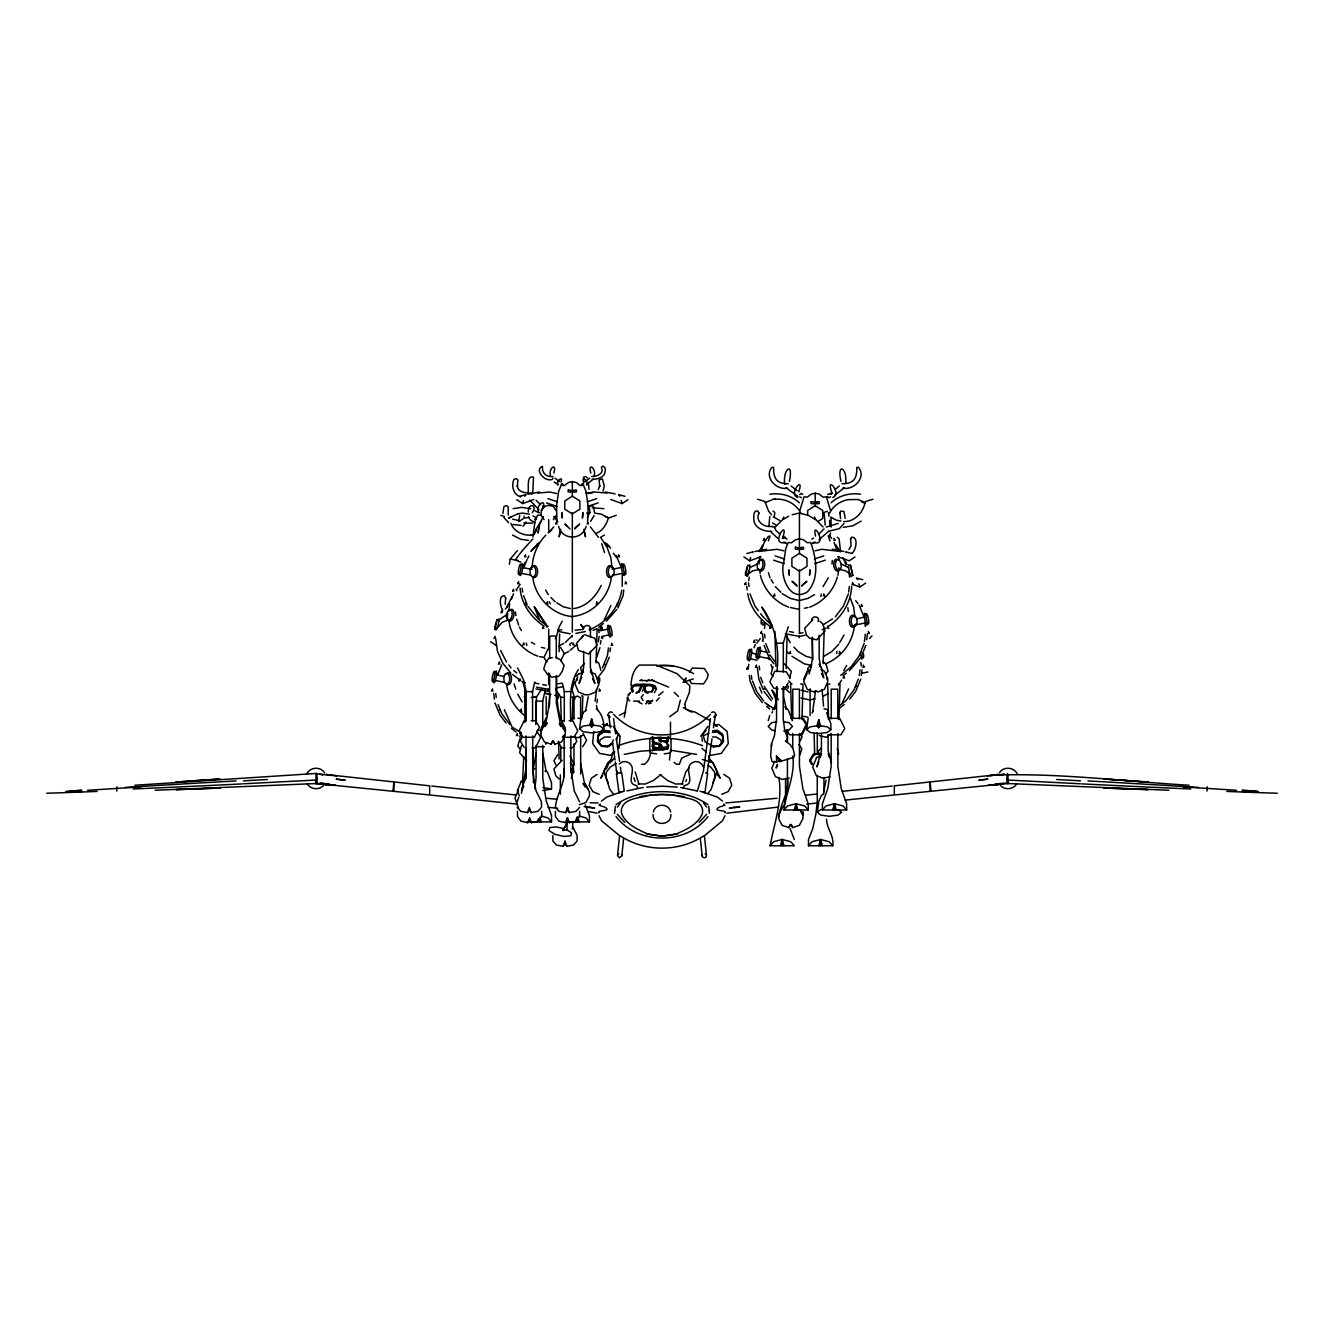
<?xml version="1.0" encoding="UTF-8"?>
<svg xmlns="http://www.w3.org/2000/svg" width="1324" height="1324" viewBox="0 0 1324 1324"><rect width="100%" height="100%" fill="white"/><g stroke="black" fill="none" stroke-linecap="round" stroke-linejoin="round"><path stroke-width="1.5" d="M715.655 715.788L714.182 717.227C717.889 715.887 714.778 709.896 711.567 712.494M566.97 829.933L567.102 823.379L562.865 830.479L566.97 829.933L571.538 832.829L570.76 835.858L563.858 836.454L554.839 834.252L549.013 830.562L549.791 827.533L556.692 826.937L563.743 828.659M316.386 774.904L316.833 779.224M710.442 718.535L703.458 770.882L697.351 791.09M768.946 525.645L769.823 516.294M789.402 481.373C793.771 460.404 782.401 469.375 784.751 484.303M325.952 784.321L316.188 783.56L316.122 780.68M550.42 475.614C548.368 467.951 557.106 462.059 553.879 473.065M724.989 815.733L722.391 820.847L704.401 835.758L706.486 855.436C706.867 859.011 700.876 858.068 702.332 854.791M316.188 783.56L326.002 783.907M535.723 724.526L536.468 696.987L541.682 689.125M786.191 668.67L787.101 635.735M802.013 719.594L802.973 684.045L800.656 684.045M559.092 651.722L559.622 633.997M572.282 720.438L572.978 696.805L571.687 697.285M582.163 717.674L582.808 695.961L581.517 695.961M596.065 662.927L597.124 628.701L593.053 630.356M823.164 663.638L824.223 629.413M838.936 719.594L839.995 684.045L838.704 684.045M825.2 525.098L824.091 512.421L827.384 511.279M660.262 739.57L659.385 739.189L659.286 741.357M502.954 513.381L503.815 506.761L506.347 505.503L508.135 506.711L508.234 515.069M116.744 791.123L116.959 786.82M659.766 747.795L659.236 744.105L653.096 744.105L652.103 745.362M1207.025 791.09L1207.256 786.787M1242.375 790.593L1257.8 791.587L1242.326 791.537M532.91 537.014L535.028 521.011L537.527 515.218L540.804 515.135M776.559 686.61L776.559 718.849L774.408 735.912L771.594 743.591L770.651 755.739L772.041 761.697L776.592 761.962L780.713 760.108L776.476 756.087L776.592 761.962M771.396 746.769L771.594 743.591M581.137 485.511L582.444 483.508L583.536 484.27M524.883 722.408L524.751 688.794L522.881 681.744M659.484 746.107L659.369 747.646L659.236 744.105M593.748 731.543L592.672 743.558L599.64 753.439L610.563 755.392L614.799 751.833M619.036 748.292L620.112 736.276L613.144 726.396M587.707 520.994L588.121 505.785L586.002 491.303L583.487 485.196L580.226 485.544L576.42 482.598L572.332 481.588L568.244 482.598L564.438 485.544L561.161 485.196L558.662 491.303L556.543 505.785L556.957 520.994M638.797 691.558L641.627 685.187L638.797 691.558L636.331 692.419M642.703 685.964L642.868 684.276L644.788 684.856M648.048 692.353L651.375 691.492L653.311 688.381L652.335 686.213L650.15 685.187L644.225 685.137L645.748 691.492L644.143 685.815L646.625 686.378M315.493 783.494L316.552 773.431L134.899 785.248M392.963 791.156L393.923 782.037L393.923 791.256M589.577 807.21L594.592 808.087L584.182 806.647M614.551 813.284L614.832 810.536M614.882 810.205L615.263 806.465M620.195 835.99L623.654 837.877L621.833 855.9L619.45 857.836L617.514 855.436L619.599 835.692L601.609 820.847L599.011 815.733M831.952 564.024L832.316 560.433M532.132 567.615C532.579 555.6 537.362 543.701 545.852 535.144M526.009 768.615L521.457 793.341M534.846 788.74L536.071 778.131L536.071 745.412M548.45 707.446L549.874 695.067M564.156 768.615C565.745 782.914 556.428 794.185 555.385 807.359L558.943 811.314L565.646 812.588L567.5 810.023L567.5 807.375L565.646 812.588M611.34 577.297C609.04 597.223 592.275 614.667 572.067 616.554C551.86 614.667 535.095 597.223 532.794 577.297M787.648 778.479C789.236 792.778 779.952 804.032 778.876 817.156M854.443 624.994C853.136 642.041 841.435 657.614 825.531 663.854M871.97 635.834L869.537 638.516M759.016 564.057L759.91 556.593M838.009 575.261L838.903 567.797M508.946 609.321L509.624 603.926M684.839 681.959L686.047 677.921L684.061 680.834M670.904 814.426C671.599 826.391 652.401 826.391 653.096 814.426M774.375 499.38L774.854 498.602L765.305 502.574L764.61 501.382L757.494 499.247M518.081 513.778L508.631 517.998M573.987 763.6L571.356 778.297M595.121 701.157L596.594 689.821M608.444 647.916L607.468 655.463L602.47 667.875M621.767 590.14C618.953 607.882 605.73 623.472 589.014 629.86M622.247 586.366L622.247 575.03M859.293 675.439L860.021 669.779M864.39 641.66L865.366 634.113M848.618 592.06L849.346 586.499M764.494 628.552L764.974 624.895M598.365 641.759L599.11 636.331M596.909 702.961L597.405 699.221M610 651.656L610.496 647.916M623.803 590.107L623.041 595.717L617.878 608.014M748.308 668.008L748.805 664.267M784.056 806.531L787.416 786.473L787.416 759M861.312 675.389L862.073 669.779M866.674 639.74L867.435 634.13M748.722 580.723L749.218 577.115M840.591 518.66L839.929 513.033M840.012 512.553L840.988 511.047L843.967 511.544L845.175 518.329M848.932 549.559L851.117 545.819L850.587 539.216M850.67 538.719L851.663 537.213C858.763 536.849 855.999 550.602 851.911 553.432M851.663 586.184C851.084 602.817 841.352 618.159 827.401 626.947M589.859 512.272L587.393 517.485M707.082 773.663L711.981 738.858M713.52 727.852L715.308 715.192M705.113 791.404L707.595 773.712L705.709 772.819M839.879 513.464L840.061 512.173M850.538 539.629L850.72 538.355M536.071 753.124L533.44 768.632M599.921 647.651L596.462 657.945M600.417 644.076L600.931 640.502M809.113 674.082L811.579 665.012M522.583 782.666L523.725 756.699M591.58 476.524C596.628 476.706 604.472 473.562 601.427 467.604M601.477 467.289C603.363 464.079 606.144 468.58 605.184 470.963C605.085 477.517 597.438 479.371 592.159 479.255M521.656 551.396L515.235 559.953L520.762 562.187M518.66 521.408L519.72 515.483M811.033 667.081L812.473 658.227L812.473 637.208M509.359 564.256L510.203 559.125L517.403 550.569M588.286 696.755L585.655 710.458M826.06 780.167L823.429 793.87M505.685 597.819L505.156 604.423M680.37 700.164L677.656 710.938L669.696 716.731M758.933 513.033C755.11 520.928 763.468 527.829 772.339 526.356L772.62 527.101M774.292 517.303L774.788 512.421L773.001 511.097M598.63 735.283L597.604 741.076L601.427 745.594M624.249 717.161L627.907 696.772M552.886 478.129L552.489 479.255C544.925 482.863 533.92 469.424 542.476 466.329C541.83 472.205 545.372 477.252 553.068 476.524M560.664 529.252L559.109 536.816L560.449 531.387M524.635 781.342L526.075 774.308L526.009 735.896M582.229 674.098L583.669 667.064L583.669 651.259M528.276 512.14C527.862 502.557 538.173 504.477 532.298 512.669M811.662 620.691L812.158 618.275L814.409 616.852L817.073 617.232L818.596 619.202L818.083 621.618M498.949 621.32L499.545 619.533L506.331 614.948M799.961 510.237L804.032 496.864L807.309 497.179L811.115 494.2L815.203 493.173L819.291 494.2L823.098 497.179L826.358 496.864L830.446 510.237M534.697 682.026L532.579 691.608L532.579 721.15M610.447 762.806L612.83 752.181M589.958 629.893L590.471 627.659L588.948 625.822L586.3 625.474L584.049 626.798L583.536 629.032L580.773 624.432L583.503 627.725M783.312 671.93L783.312 643.05L788.26 626.749M542.724 726.727L542.724 701.108L545.356 689.622M798.802 491.701L798.72 491.717C805.009 474.34 787.482 494.332 797.743 497.493M812.771 711.17L815.402 691.376M785.43 537.494L783.312 536.253C783.791 540.771 779.621 537.279 785.364 538.09L787.035 539.083M572.431 829.138L572.862 821.939M747.894 574.285L748.838 570.495M772.438 709.912L775.599 706.702L774.292 709.399L776.989 696.921L776.989 687.139M539.596 524.817L538.189 533.109L538.554 525.645L543.452 516.476L542.459 517.585M572.349 688.794L574.219 681.744M521.507 745.561L519.571 752.694L526.604 760.671M773.001 666.684L771.048 673.8L773.001 676.084M789.468 678.5L791.421 671.384L784.387 663.787M715.87 714.877L714.215 717.012M669.481 760.026L670.49 750.791M783.212 536.303L782.947 537.196C789.121 516.741 768.863 546.514 785.645 542.426M613.211 739.884L612.069 743.823L607.468 746.537L602.106 746.471L599.127 743.625L600.252 739.702L604.853 736.971L610.215 737.054M808.153 718.402L806.63 729.607L810.172 732.437L818.745 733.595L827.318 732.437L830.86 729.607L830.86 723.682L826.639 712.709M516.757 499.711L522.566 503.583L523.476 500.406M743.856 556.941L749.665 560.813L750.592 557.636M616.355 740.265L617.696 735.714M829.519 536.518L830.578 532.91M537.561 821.906L538.487 818.778M575.46 821.906L576.867 817.206M780.332 845.738L782.203 839.466L790.759 841.716L794.317 845.738L770.088 845.738C774.192 823.495 782.782 801.152 778.86 777.42M794.235 809.99L796.105 803.718L804.661 805.968L808.219 809.99L783.99 809.99C785.976 792.1 795.459 774.954 792.745 755.987M818.745 845.738L820.615 839.466L829.172 841.716L832.73 845.738L808.501 845.738L808.501 839.466L812.721 828.692L815.832 814.343L817.256 801.963L817.256 775.384M832.647 809.99L834.517 803.718L843.074 805.968L846.632 809.99L822.403 809.99L822.403 803.718L827.814 788.459L831.158 766.215L831.158 733.496M768.218 720.67L769.74 715.572M589.776 725.171L591.646 718.982L593.5 725.171L591.646 726.992L589.776 725.171L583.073 726.082L579.531 728.895L583.073 731.709L591.646 732.884L600.202 731.709L603.761 728.895C604.34 721.613 601.907 713.702 596.379 708.754M816.875 725.883L818.745 719.693L820.615 725.883L818.745 727.72L816.875 725.883L810.172 726.793L806.63 729.607M777.271 764.246L776.079 768.086L777.618 765.024M681.959 784.073L685.799 771.958L689.192 767.655M799.895 754.895L801.847 748.821L798.918 744.551M768.433 540.92L770.072 535.839M534.449 533.688L535.922 529.203L541.268 521.375M600.864 629.992L600.037 629.86M517.254 801.781L518.776 797.28M617.663 603.132L616.785 605.763L617.663 605.449M586.846 485.13C589.18 480.993 580.789 475.117 583.785 482.019M500.952 612.896L502.028 610.612M494.051 638.615L495.126 636.314M512.553 591.514L513.629 589.23M522.897 645.185L523.973 642.885M526.787 645.549L526.389 643.116M518.892 681.248L519.968 678.947M594.128 515.566L590.653 521.358M603.132 491.088L604.257 485.809L602.403 478.874L599.143 479.9L599.673 486.52L599.739 485.66L598.332 489.566M517.254 807.359L520.795 811.314L527.498 812.588L529.352 807.375L531.222 812.588L537.925 811.314L541.466 807.359L541.466 801.781L536.054 790.858L534.151 780.995L532.711 768.615L532.711 735.896M552.869 835.444L552.869 840.988L556.428 845.01L563.13 846.317L564.984 841.137L566.854 846.317L573.557 845.01L577.098 840.988L577.098 835.444L572.878 827.07M525.198 777.569L521.524 790.726L523.841 786.142M582.792 670.325L579.118 683.482L581.65 677.011M820.549 753.737L816.875 766.894L818.778 762.045M761.664 549.344L764.296 542.343L768.499 536.22M837.347 577.016C833.607 590.769 823.048 602.072 809.758 607.12M521.093 525.413L512.901 524.536M523.046 526.373L526.075 522.153L523.923 523.096L532.579 523.146M517.485 811.281L517.485 816.577L521.027 821.178L527.73 822.684L529.6 817.802L531.454 822.684L538.156 821.178L541.715 816.577L541.715 811.281M555.385 811.281L555.385 816.577L558.943 821.178L565.646 822.684L567.5 817.802L569.37 822.684L576.072 821.178L579.614 816.577L579.614 811.281M774.358 709.35L776.112 704.765L774.259 709.25M511.594 598.862L513.563 593.797M749.698 567.632L757.063 564.074M744.783 584.712L745.859 582.444M763.303 540.506L764.378 538.239M782.749 519.273L783.825 517.005M685.799 781.541L686.56 779.588M773.63 596.23L774.706 593.979M769.625 628.503L770.7 626.235M826.242 527.101L838.258 523.377M653.394 811.993C655.082 803.039 668.918 803.039 670.606 811.993M821.393 753.985L820.003 757.51L821.426 750.476L821.426 734.671M864.142 643.547L859.144 655.959L851.166 666.783L840.69 675.356M858.333 679.113L854.046 689.738L846.053 700.562L840.078 705.46M610.877 605.465L604.356 619.764M848.634 688.877L842.13 703.176M848.386 593.93L843.388 606.111L835.394 616.736M523.559 568.029L527.151 559.423M497.41 675.273L501.713 664.946M523.576 565.762L525.016 562.369M520.862 782.335L517.303 790.809L519.438 795.889M577.744 676.779L574.897 683.565L578.456 692.038L585.158 694.786L588.882 694.786L595.585 692.038L599.127 683.565L595.585 675.091M753.985 647.75L755.408 644.341M774.689 761.383L771.859 768.168L775.401 776.642L782.103 779.389L789.187 778.016M816.213 758.503L812.671 766.977L816.213 775.45L822.916 778.198L829.999 776.824M609.239 657.267L604.058 669.563L596.975 678.749M683.267 788.012L684.293 785.595C696.788 783.212 682.87 769.542 691.84 762.972L695.034 761.532L698.658 761.929L701.77 764.047L703.524 767.324M865.913 645.351L860.749 657.647L849.363 670.788M860.815 679.129L855.635 691.426L849.727 699.089M545.505 722.788L540.871 731.378L540.871 735.267L544.429 741.986L551.132 744.171L552.373 741.258M783.278 806.2L778.644 814.79L778.644 818.679L782.186 825.398L788.889 827.583L790.13 824.67M522.252 736.657L520.315 741.175L524.205 747.431M497.493 627.808L502.177 622.313L506.943 620.426M803.701 679.195L807.243 671.102L810.669 669.762M807.243 673.188L803.701 681.264L807.243 689.357L813.946 691.972L815.816 690.615L817.686 691.972L824.389 689.357L827.93 681.264L826.507 678.037M518.512 790.097L514.97 797.942L518.512 808.302M617.298 807.094L620.476 802.956M606.226 769.012L609.537 761.813M560.88 482.019C563.875 475.117 555.468 480.993 557.818 485.13M608.13 762.707L603.81 771.875L608.212 783.047M706.652 814.277L699.188 822.403M546.531 717.31L541.119 728.2L541.119 733.744M800.126 740.993L802.079 736.922L800.126 733.777M647.933 693.23L645.02 692.171L643.282 685.964L642.14 685.964L639.128 692.171L636 693.23M642.355 691.178L643.861 688.083M524.585 556.874L525.661 554.723M527.813 558.198L528.888 556.047M536.187 546.034L537.263 543.883M517.684 583.818L518.76 581.666M555.633 523.956L556.709 521.805M498.436 664.118L499.512 661.967M491.535 691.062L492.611 688.91M546.531 603.909L547.606 601.741M550.42 603.909L549.096 601.741M542.526 628.404L543.601 626.252M520.382 711.154L521.457 708.985M516.377 735.648L517.452 733.496M519.604 736.988L520.68 734.82L519.869 733.496M753.555 642.256L754.63 640.088M760.555 633.451L761.631 631.3M746.653 669.199L747.729 667.048M755.441 667.23L756.534 665.078M789.402 653.543L790.478 651.375M784.288 687.322L785.777 687.322M771.909 712.957L772.571 711.633M787.532 688.646L788.607 686.494L786.853 685.153M801.086 734.82L806.167 724.642L802.278 718.336M842.014 483.74C854.692 483.955 857.009 477.236 856.76 467.538L858.415 467.256C866.707 476.723 854.278 490.707 842.809 488.093M524.155 720.67L519.074 730.931L522.963 737.22L534.35 737.303L539.431 727.042L535.541 720.753L531.189 720.62M549.03 647.105L543.949 657.399L546.862 662.116M560.797 660.693L564.305 653.51L560.416 647.221M652.02 741.738L661.189 745.528L661.52 747.597L661.719 745.429C660.659 741.854 651.904 744.303 653.08 739.123L655.446 737.931M506.629 607.319L512.09 596.694M651.938 692.204L653.99 688.265L652.749 685.501L650.15 684.276L635.603 684.276L632.756 685.501L630.936 688.265L632.193 692.204M654.42 692.766L656.472 688.828L655.214 686.064L652.633 684.856M565.1 735.267L561.558 741.986L554.855 744.171L552.985 740.877L551.132 744.171M540.871 731.378L542.41 728.481M778.644 814.79L780.167 811.893M824.024 528.855L819.142 533.853M828.609 531.321L818.977 539.712M788.227 682.836L785.082 688.662L781.557 688.844M562.253 621.204L558.927 627.311L556.295 637.258L556.295 658.524M578.29 669.712C568.178 684.971 570.76 703.888 570.661 721.183M586.118 526.389C582.394 540.556 562.27 540.556 558.546 526.389M843.769 670.656L846.582 665.509M659.22 697.897L656.39 700.926M788.889 827.583L790.759 824.289L792.613 827.583L799.315 825.398L802.874 818.679L803.105 811.612M712.742 783.047L717.145 771.875L712.825 762.707L702.415 759.413M812.042 713.139L813.168 711.187M601.179 585.407C596.032 596.578 586.499 606.723 573.838 608.543M839.664 642.686L844.05 635.04M776.476 756.087L779.819 761.648L780.713 760.108M628.735 695.365L630.373 692.551M844.033 523.427L839.333 528.673L829.023 531.089M823.032 586.648L828.278 577.794M684.574 704.451L689.39 692.303L689.887 685.882L677.077 673.701L656.092 665.078L639.227 665.078C633.17 669.646 631.2 678.401 631.018 685.633M562.865 830.479L567.102 823.379M519.653 520.994L524.321 517.982L529.219 517.502M593.284 479.222L586.366 484.534M759.182 551.115L762.823 545.107M724.824 812.787C728.812 809.626 709.482 812.059 720.256 806.614M557.801 754.465L553.912 760.754L555.848 764.825M582.726 746.736L586.615 740.447L583.09 733.413M837 651.375L836.586 653.543M814.426 754.084L810.536 760.39L812.489 764.279M527.73 822.684L529.6 819.672L531.454 822.684M565.646 822.684L567.5 817.802M599.292 805.273L602.734 806.531M534.913 532.943L536.601 530.262M821.244 594.128L820.83 596.479M547.408 722.954L545.091 726.595L549.642 703.061L549.642 673.618M829.602 513.033C833.16 506 840.293 501.068 848.005 499.661M573.673 680.453L574.5 679.179M553.366 519.703L556.245 515.268M615.974 804.76C639.922 787.3 684.078 787.3 708.026 804.76M633.319 686.146L632.16 688.381L633.17 691.558L631.896 688.314L633.319 686.146L641.627 685.187M838.423 685.005L841.567 680.255M689.456 672.278L692.287 668.024L704.434 668.504L708.158 674.462L707.314 678.252L703.541 683.929L691.393 683.449L689.523 680.47M844.364 487.811L834.749 495.11M707.943 816.627C685.749 845.225 638.251 845.225 616.057 816.627M306.837 773.779C310.081 766.877 320.706 766.331 324.661 772.835M498.304 619.831L498.9 618.987L498.403 624.729L496.003 629.992M516.873 589.081L520.183 584.364M700.843 736.276L707.81 726.396M581.219 638.598L583.321 635.652M563.13 846.317L564.984 843.702L564.984 841.137M527.498 812.588L529.352 810.023L531.222 812.588M599.309 805.24L600.302 804.131M648.247 701.124L645.615 703.872M756.832 643.083L760.274 638.582M531.288 551.098L538.851 542.807M555.319 638.516L556.295 637.258L555.319 636L550.652 636L549.692 637.258L549.692 658.524M701.67 735.929L706.073 730.219M531.007 551.115L537.643 544.098M616.686 609.553L606.491 621.155M748.226 573.871L752.926 570.809L757.676 569.75M652.07 739.719L654.619 737.931L660.064 737.253L666.717 738.395L667.445 740.182M707.761 793.655L711.137 789.369L714.993 777.254L714.662 772.306L710.74 767.059L707.827 765.355M602.734 775.682L600.715 778.214L607.335 763.816L610.579 759.926M611.622 761.333L613.972 758.387M505.371 609.09L507.655 606.243M521.904 551.098L532.811 538.934M719.528 745.594L723.351 741.076L722.325 735.283M571.67 774.788L574.268 771.726M999.339 772.835C1003.294 766.331 1013.919 766.877 1017.163 773.779M1016.633 784.073C1013.174 789.617 1004.602 790.296 1000.315 785.364M524.701 496.219L526.058 494.646L519.703 496.285M752.495 552.671L753.174 551.876L746.819 553.515M621.75 567.367L612.085 569.337M607.749 629.132L600.384 630.721M864.622 617.001L857.058 618.804M589.66 478.179L585.258 481.572M584.447 663.374L580.557 667.793L582.014 673.039M562.981 736.425L565.348 733.744L565.348 728.2L559.92 717.31L558.016 707.446L556.577 695.067L556.577 676.68M811.546 664.085L807.657 668.504L808.633 671.996M825.431 674.164L828.03 671.235L826.077 664.234L822.932 661.454M820.913 748.259L818.331 751.204L819.788 756.451M783.99 809.99L787.532 805.968L796.105 803.718L797.958 809.99M770.088 845.738L773.63 841.716L782.203 839.466L784.056 845.738M822.403 809.99L825.944 805.968L834.517 803.718L836.371 809.99M808.501 845.738L812.042 841.716L820.615 839.466L822.469 845.738M579.614 807.359L576.072 811.314L569.37 812.588L567.5 810.023M601.477 801.119L606.558 797.164L621.237 791.918M629.727 693.412L627.857 695.1M521.838 737.071L519.736 739.305L517.8 746.124L520.398 749.334M839.333 486.007L834.914 489.582M548.235 532.778L553.746 526.969M617.927 854.394L618.788 853.682M838.787 644.209L831.886 651.474L823.776 656.373M583.536 635.272L576.503 643.249L578.456 650.382L588.634 653.957L596.876 645.45L594.923 638.317L584.745 634.742M830.148 734.208L826.408 737.369L819.357 735.482M532.579 770.734L534.681 768.582M775.334 526.985L782.236 519.968L788.723 516.178M565.381 642.372L572.282 635.603M812.853 619.665L804.628 628.354L806.564 635.305L809.709 638.218L816.743 639.806L824.984 631.134L823.032 624.167L819.887 621.254M562.137 760.224L553.912 768.913L555.848 775.847L558.993 778.843M549.013 532.48L551.76 529.964M831.058 502.756C838.853 495.54 850.107 492.578 860.534 494.233M323.685 785.364C319.398 790.296 310.826 789.617 307.367 784.073M570.131 650.316L577.016 644.49M799.597 494.646L801.136 493.405L802.807 494.332M603.943 726.115L607.335 723.384M652.732 700.115L648.28 703.706L651.094 703.127M658.657 695.348L663.109 691.773M837.976 809.494L841.518 812.307L837.976 815.121L829.403 816.296L820.847 815.121L817.289 812.307L820.847 809.494M660.875 774.623L653.444 780.481L645.384 784.023L638.052 783.874M598.746 627.228L603.396 623.587M575.675 676.399L578.671 674.065M843.156 675.637L846.268 673.221M839.615 708.208L844.265 704.567M587.012 523.956L588.104 523.129M606.458 546.034L607.551 545.207M618.076 556.874L619.152 556.047M596.131 603.909L597.207 603.082M624.978 583.818L626.053 582.99M600.136 628.404L601.212 627.576M611.158 645.367L612.251 644.54M598.829 691.062L599.904 690.234M611.92 743.74L608.014 746.719L603.132 746.074M860.948 606.508L862.023 605.68M839.002 653.543L840.078 652.715M867.849 633.451L868.925 632.624M843.007 678.037L844.083 677.209M862.735 667.23L863.811 666.402M604.108 726.495L607.037 724.294L604.671 725.817M702.167 855.9L700.28 837.927L703.805 835.99M574.616 528.988L579.747 524.006L575.046 527.846M801.715 586.218L806.862 581.253L802.145 585.076M607.865 746.173L611.82 743.409M1007.167 779.224L1007.614 774.904M561.128 484.27L562.22 483.508L563.528 485.511M619.169 764.047L622.28 761.929L625.921 761.532L629.099 762.972C638.085 769.542 624.167 783.212 636.662 785.595L637.672 788.012M597.091 774.408L591.381 778.214L589.163 785.182L592.804 791.62L599.209 794.334M610.761 499.496L622.098 503.583L627.907 499.711M855.023 556.941L849.197 560.813L837.877 556.725M852.308 584.265L859.855 586.995L865.681 583.123M586.052 710.475L583.735 711.998L581.054 717.691L579.531 728.895M823.826 793.887L821.509 795.41L818.828 801.103L817.289 812.307M818.215 521.408L822.75 518.462L822.75 510.534L815.203 505.619L807.657 510.534L807.657 514.49M822.932 624.978L832.482 618.887M572.332 496.186L564.785 500.919L564.785 509.161L572.332 513.894L579.879 509.161L579.879 500.919L572.332 496.186L572.332 481.588M799.431 553.415L791.884 558.165L791.884 566.391L799.431 571.141L806.978 566.391L806.978 558.165L799.431 553.415L799.431 514.093M833.574 540.109L834.65 539.447L833.988 538.239M823.23 595.85L824.322 595.188L823.644 593.979M852.077 584.331L853.153 583.669L852.49 582.444M827.235 628.106L828.311 627.444L827.649 626.235M571.587 719.412L574.484 717.691M582.726 735.134L578.373 737.716L573.093 736.971M616.057 763.634L610.198 767.059L606.293 772.306L605.962 777.254L609.801 789.369L613.194 793.655M811.827 539.083L813.499 538.09M814.508 594.608L808.004 598.398L799.183 600.583L790.345 598.398L782.236 593.665M612.631 743.674L607.699 746.504L602.883 746.074M811.91 543.8L815.087 541.996M609.222 634.759L602.337 636.447M865.896 622.843L856.446 624.68M861.196 521.093L852.871 525.81L843.322 527.333M558.894 646.013L563.759 643.282M827.599 494.332L832.117 493.322M832.581 493.223L830.909 494.15L831.604 491.701C825.531 474.356 842.858 494.349 832.664 497.493M830.661 496.814L828.99 497.725L827.45 496.483M643.216 694.62L641.18 697.4L643.05 700.429M646.592 681.082L649.19 679.775M699.386 838.456C676.68 851.349 647.32 851.349 624.614 838.456M509.012 518.032L511.858 516.509M622.694 573.408L613.575 575.046M823.66 695.944L828.526 693.395M572.498 644.573L573.573 644.027L572.911 642.885M601.344 638.003L602.42 637.456L601.758 636.314M595.817 533.473C602.586 531.139 606.425 524.519 608.411 517.998L601.361 514.159L594.592 513.083M601.195 536.783L604.522 535.078M619.466 715.324L625.789 712.13M1001.126 775.037L1004.204 774.259M563.892 653.857L568.757 651.491M690.152 754.299L681.694 758.139L679.344 764.246L676.547 764.296L674.015 762.31M822.204 629.744L825.845 628.139M708.87 733.347L703.259 735.714L705.047 741.788L713.239 746.504L719.677 745.942L723.5 741.44L722.457 735.664L717.178 731.973L712.345 732.404M721.729 794.334L728.134 791.62L731.775 785.182L729.574 778.214L723.847 774.408M578.456 674.181L583.586 672.062M520.862 781.425L524.287 780.018M816.213 757.593L819.639 756.186M571.422 642.752L569.668 644.391L570.081 645.549M677.59 833.359C687.024 829.321 698.493 823.71 702.349 813.565A11.982 11.982 0 0 0 702.382 808.765C699.304 797.578 684.028 798.389 675.074 795.41A87.036 87.036 0 0 0 671.831 794.979M659.848 746.223L661.388 746.057M683.068 682.307L693.329 678.881M618.308 745.66C645.036 735.532 675.885 735.598 702.614 745.66M616.223 515.284L609.106 517.916L605.184 516.509M522.566 503.583L533.886 499.496M749.665 560.813L761.002 556.725M623.935 791.272L619.069 792.662L620.36 792.265M603.86 664.681L604.754 664.367M860.534 652.765L861.428 652.451M859.657 655.397L860.534 655.082M542.774 753.124L546.117 771.511L545.008 771.147L547.325 771.809L551.529 782.815L551.529 789.021L542.857 790.577M855.436 686.544L856.33 686.229M652.831 736.508L649.786 738.991L649.786 751.32L650.68 753.075L656.621 753.803M587.244 501.813L596.677 498.651M587.591 506.463L598.2 502.905M814.343 559.042L823.776 555.881M814.707 563.693L825.315 560.151M998.743 783.94L1008.474 783.163M579.2 804.711L585.903 802.526L589.445 795.807L589.445 791.918L584.811 783.328M998.71 783.593L1003.94 783.394M872.913 499.247L865.797 501.382L864.721 503.236L861.874 502.077M319.878 783.345L322.03 783.245M994.837 775.368L997.766 774.606L894.329 785.827L894.329 794.979L998.793 784.354L991.659 784.884M997.038 774.788L990.683 775.566L997.766 774.606L993.645 775.202M530.643 535.177C522.599 535.591 513.745 531.205 510.882 523.344M792.116 514.788L799.183 513.067L808.004 515.235L816.13 519.968L823.032 526.985M726.876 813.168L777.85 807.127M675.919 834.004L662 836.139L646.327 834.004M527.829 494.233L539.48 492.015M587.939 493.571L594.658 492.032L607.037 493.058M754.928 551.479L766.579 549.261M815.054 550.801L821.757 549.278L839.764 551.446M815.137 698.807L809.841 699.966L801.02 698.029M677.673 834.004L662 836.272L648.081 834.004M804.462 608.246L808.004 607.501M848.27 499.611L858.051 499.512L865.102 502.574C862.917 512.752 854.725 521.838 843.669 521.557M537.627 493.058L550.006 492.032L556.709 493.571M759.099 551.446L777.105 549.278L783.825 550.801M779.819 761.648L793.788 757.328L794.549 755.028L793.159 749.07L790.196 744.618L785.347 741.026L786.605 741.324L787.548 736.905L784.95 731.56L783.212 719.197L783.212 686.957M624.233 754.399L640.204 751.221L664.449 749.549M575.907 633.418L585.489 631.515M862.52 673.072L867.948 672.013M993.645 775.334L997.75 774.54L992.255 775.384M799.183 633.435L803.006 632.69M541.599 509.31L541.797 510.336C548.715 496.483 534.548 504.51 538.769 512.52M652.169 794.979A87.036 87.036 0 0 0 648.926 795.41C639.972 798.389 624.696 797.578 621.618 808.765A11.982 11.982 0 0 0 621.651 813.565C625.507 823.71 636.976 829.321 646.41 833.359M558.016 683.829L561.856 683.101M805.141 635.239L799.183 636.347L785.281 633.766M530.858 535.111L534.3 534.499M556.378 687.901L562.336 686.825M639.575 796.7L647.006 795.343M713.272 725.42L718.733 724.443L727.207 731.543L728.266 743.558L721.299 753.439L710.376 755.392M713.901 731.576L717.194 730.98M776.791 721.762L771.776 722.656L768.218 726.346L771.776 730.021L775.202 730.633M783.758 730.947L788.905 730.021L792.447 726.346L788.905 722.656L783.874 721.762M734.423 807.21L729.408 808.087L739.851 806.978L734.456 807.541M592.275 507.837L603.843 508.648M586.615 513.216L590.074 512.653M599.176 812.787C595.221 809.709 614.502 811.993 603.744 806.614M517.701 513.844L522.45 513.083L529.468 514.175M569.999 747.861L572.895 747.431L576.784 741.175L574.848 736.657M513.199 508.648L521.772 507.357L530.759 508.797M552.323 657.647L548.798 658.127L545.654 662.844L543.717 668.918L547.606 674.595L551.942 677.176L558.976 676.183L562.121 671.483L564.074 665.409L560.184 659.716L555.832 657.151M712.511 730.865L717.393 730.219L722.606 734.191L723.45 740.679L719.445 745.859L712.941 746.719L710.326 744.733L713.487 746.537L718.849 746.471L721.828 743.625L720.686 739.702L716.085 736.971L712.511 737.021M721.266 806.531L724.708 805.273M585.622 493.19L593.301 492.296M997.071 774.987L1004.271 774.159M648.926 795.41L662 794.417L675.074 795.41M987.29 775.947L997.766 774.606L994.804 775.103C1059.465 772.885 1124.44 781.425 1189.101 785.248M643.298 787.466L626.931 790.908M646.691 787.101L662 786.191L677.309 787.101M776.923 798.273L725.817 802.956M805.753 795.211L817.289 793.986M842.279 791.338L892.244 786.042M806.697 804.115L818.232 802.907M845.142 800.11L893.204 795.095M81.674 791.537L66.2 791.587L81.608 790.031M322.874 775.037L319.912 774.292M988.267 785.215L998.064 784.453M575.129 630.207L582.593 629.496M997.998 783.907L1007.862 783.543L1007.878 780.68M994.622 784.619L997.452 784.404L993.232 784.735L996.029 784.47M774.755 499.347C785.082 498.006 796.072 503.749 800.805 513.033M633.6 701.091L639.525 701.19M769.873 494.233C780.299 492.578 791.553 495.54 799.348 502.756M243.434 780.829L267.349 779.522M66.2 791.587L81.625 790.593M316.866 780.002L243.599 783.775M557.702 630.092L561.773 629.876M532.066 747.961L535.591 747.828L540.672 737.303L536.783 731.063M654.486 794.549L669.514 794.549M996.691 784.487L998.793 784.42L997.452 784.47M561.326 720.753L564.223 720.67M155.156 790.246L317.048 783.51L316.519 773.415M531.106 697.483L536.468 696.987L535.177 696.507M598.183 802.956L590.041 802.774M682.886 783.874L675.571 784.023L667.511 780.481L660.064 774.623M331.745 775.384L326.25 774.54L429.671 785.827L429.671 794.979L325.207 784.42L332.341 784.884M693.495 673.635C682.323 666.684 669.729 664.267 656.654 665.691M656.77 665.691L672.94 665.658M756.12 640.088L757.047 640.088M639.773 680.553L652.666 680.553L668.67 687.123M791.918 684.045L790.627 684.045L791.686 719.594M829.949 684.045L827.632 684.045L828.592 719.594M638.168 685.7L641.941 685.7M650.465 685.7L644.225 685.137M542.724 701.108L536.121 701.108L536.121 722.788M790.908 718.336L803.287 718.336L807.177 724.642L802.096 734.82L789.7 734.82L786.787 730.103M828.327 718.336L839.714 718.336L844.795 728.531L840.906 734.82L828.526 734.82M537.743 730.252L541.251 730.252M660.279 738.991L661.305 740.596L668.388 741.39L668.223 739.719M668.388 741.39L661.305 740.596M537.362 746.736L544.412 746.736M664.201 753.803L670.143 753.075L671.036 751.32L671.036 738.991L667.975 736.508M818.778 754.084L813.416 754.084L809.527 760.39L811.48 764.279M527.316 821.906L551.529 821.906L551.529 815.634L546.117 800.375L542.774 778.131L542.774 745.412M565.216 821.906L589.445 821.906L589.445 815.634L585.225 804.86M569.188 720.653L572.696 720.67L577.794 730.931L573.904 737.22L562.518 737.303M646.509 701.19L652.434 701.091M641.594 764.246L644.407 764.296C648.743 761.399 650.845 755.69 650.465 750.576M530.99 691.558L532.579 691.608L526.191 691.641L523.659 680.172L517.651 668.008M1168.844 790.246L1006.952 783.51L1007.481 773.415L1008.507 783.494M327.971 784.47L330.785 784.602L325.207 784.42L326.548 784.47M325.207 784.42L335.733 785.215M642.173 703.872L638.516 702.101M327.309 784.42L329.378 784.619M565.034 747.961L561.508 747.828L558.364 741.837M1080.401 783.775L1007.134 780.002M1056.651 779.522L1080.566 780.829M530.576 575.046L521.457 573.408M768.334 658.458L758.884 656.621M504.427 682.29L494.977 680.453M542.956 787.499L551.529 789.021M767.721 652.583L760.158 650.779M503.815 676.415L496.434 674.843M532.066 569.337L522.583 567.599M813.217 542.426C829.122 547.242 811.48 517.816 815.518 536.104M610.215 732.553L603.777 731.973L598.481 735.664L597.455 741.44L601.262 745.942M1242.392 790.031L1257.8 791.587M670.507 750.178L696.589 754.399M321.997 783.245L325.29 783.593M320.06 783.394L325.257 783.94M430.797 795.095L517.303 804.115M516.31 795.012L431.756 786.042M547.077 798.273L556.692 799.282M585.953 807.16L589.544 807.541M548.07 807.326L557.685 808.335M680.702 787.466L697.069 790.908M336.71 775.947L326.234 774.606L329.163 775.368M316.519 773.746L329.196 775.103L326.962 774.722M610.066 731.08L603.545 730.219L598.349 734.191L597.488 740.679L601.493 745.859M840.674 569.75L845.44 570.809L850.124 573.871M824.058 708.886L826.722 709.234L828.245 711.071L828.245 716.714M820.615 725.883L827.318 726.793L830.86 729.607M593.5 725.171L600.202 726.082L603.761 728.895M578.009 718.187L581.517 718.667M528.491 540.391L520.845 539.315L512.537 535.078M771.826 531.371C764.014 531.685 753.803 528.044 753.753 518.809C753.819 516.046 753.472 509.558 757.874 511.047L759 513.464M756.964 660.279L750.427 658.789M787.598 488.093C776.112 490.707 763.7 476.723 771.991 467.256L773.646 467.538C773.398 477.236 775.715 483.955 788.392 483.74M841.286 564.074L848.667 567.632M779.737 520.448L773.332 516.873M589.114 811.645L597.124 813.168M510.203 559.125L517.982 560.4M330.355 775.202L326.25 774.54L330.355 775.334M534.631 519.091L536.303 519.372M534.913 522.715L530.295 519.918L528.491 516.741M603.761 730.98L607.054 731.576M536.534 687.189L548.434 689.341M602.221 724.443L611.324 726.065M676.994 795.343L684.425 796.7M555.418 689.125L560.631 696.987L562.948 697.4M605.184 492.015L615.081 493.835M832.283 549.261L843.934 551.479M841.021 521.027L836.255 520.133L830.827 517.088M535.028 683.101L538.868 683.829M542.691 684.558L546.531 685.286M545.025 693.495L550.817 694.587M554.673 695.332L558.529 696.06L558.529 693.71M535.922 688.927L548.699 691.393M789.601 631.581L793.424 632.309M558.662 631.515L570.164 633.799M802.178 716.069L807.921 717.211M570.379 691.591L564.289 691.608L562.601 683.945M544.859 693.064L550.602 694.206M757.146 654.437L751.569 652.964M539.629 656.572L543.154 657.3M519.968 520.812L512.603 519.124M765.884 623.654L764.329 623.041M790.362 607.501L799.183 609.371M700.065 791.239L704.931 792.662L703.64 792.265M811.413 665.409L804.363 663.854L791.884 656.257M650.15 685.187L652.335 686.213M653.311 688.381L652.053 686.146M642.14 685.964L644.606 686.527M778.049 689.043L773.696 688.017L769.807 681.827L774.904 671.169L786.274 671.798L790.163 677.987M541.384 647.353L544.909 648.197M811.413 657.73L806.117 656.373L797.991 651.474L793.854 647.122M570.313 608.543L563.246 606.756L556.742 602.817M801.003 690.168L808.07 691.956M852.06 553.515L845.705 551.876L846.384 552.671M624.945 496.285L618.589 494.646L619.946 496.219M862.718 579.697L856.363 578.058L857.72 579.631M579.051 816.081L585.903 817.884L589.445 821.906M541.135 816.081L547.987 817.884L551.529 821.906M687.818 710.194L695.15 712.13L710.392 720.835M837.215 537.23L839.068 538.736L840.591 551.827M659.997 741.688L661.404 742.085M702.763 791.918L717.442 797.164L722.523 801.119M775.086 555.881L784.52 559.042M773.564 560.151L784.172 563.693M547.987 498.651L557.421 501.813M546.448 502.905L557.056 506.463M667.395 738.891L665.955 737.964M769.343 655.082L770.237 655.397M764.246 688.861L765.14 689.175M499.446 710.061L500.323 710.376M651.756 679.708L654.354 680.966M524.122 696.805L525.413 697.285M683.267 707.645L691.856 712.18M500.82 515.284L504.378 516.608M645.748 691.492L648.33 692.419M820.963 669.762L824.389 671.102L827.93 679.195M590.438 672.062L595.585 674.181M520.779 496.963C513.381 494.895 511.064 485.726 513.993 479.305L516.128 478.643L517.899 479.9L517.37 486.52L517.32 485.66C517.568 492.644 526.307 493.074 531.421 493.19L531.718 494.315M521.772 681.347L525.429 682.903M652.368 685.7L654.536 686.709L655.512 688.877M534.979 510.799L539.199 512.802M532.96 515.847L536.617 517.899M537.858 656.207C522.583 650.713 510.319 636.53 508.946 620.129M788.591 607.12C774.59 601.907 764.097 589.66 760.357 575.261M512.967 590.355L514.043 590.918M501.366 611.738L502.441 612.3M523.311 644.027L524.387 644.573M494.464 637.456L495.54 638.003M519.306 680.089L520.382 680.635M799.746 496.814L801.417 497.725M797.975 496.384L786.042 487.811M531.487 642.372L534.747 644.192M558.281 484.534L554.144 481.986M772.537 522.98L775.864 524.867M641.197 679.775L642.388 680.453M783.791 541.996L786.952 543.8M796.717 585.076L792.017 581.253L797.147 586.218M612.433 712.494C609.189 709.912 606.127 715.87 609.834 717.294L608.345 715.788M609.785 717.012L608.13 714.877M763.7 539.447L764.792 540.109M774.043 595.188L775.119 595.85M745.197 583.669L746.273 584.331M770.038 627.444L771.114 628.106M705.212 853.682L706.073 854.394M559.39 481.572L554.988 478.179M797.197 490.658L791.073 486.007M767.192 704.368L773.547 708.373M521.606 733.016L512.074 727.008L504.345 709.714M716.284 725.817L713.901 724.294L716.83 726.495M490.608 641.743L496.417 645.599M542.41 506.033L544.512 507.456M629.661 700.926L627.013 697.798M777.734 538.322L770.27 531.321M710.442 744.32L713.09 746.173M570.048 528.988L564.901 524.006L567.086 526.373M548.053 626.384L539.795 620.592L534.333 606.855L546.448 624.729M512.471 674.396L520.216 680.188M538.984 509.74L529.848 500.207M789.816 652.715L790.891 653.543M760.969 632.624L762.045 633.451M753.968 641.428L755.044 642.256M755.855 666.402L756.947 667.23M747.067 668.372L748.143 669.199M556.047 523.129L557.123 523.956M536.601 545.207L537.676 546.034M524.983 556.047L526.075 556.874M546.928 603.082L548.02 603.909M518.098 582.99L519.173 583.818M542.939 627.576L544.015 628.404M498.85 663.291L499.926 664.118M520.795 710.326L521.871 711.154M491.949 690.234L493.024 691.062M516.79 734.82L517.866 735.648M770.965 626.947C759.331 619.4 749.914 607.402 747.696 593.533M508.615 522.798L504.014 517.667M779.72 533.853L776.029 530.61L773.911 526.439M703.524 802.956L706.702 807.094M606.491 544.098L609.603 546.514M766.629 706.536L769.724 708.969M543.85 626.02C531.073 617.613 521.242 603.744 520.084 588.237M513.712 670.556L516.708 672.89M511.494 728.399L516.161 732.04M605.3 542.807L610.579 548.136M713.619 723.384L717.012 726.115M764.825 702.531L769.31 706.205M538.851 619.599L527.862 606.326M718.469 732.056L721.034 734.208M701.902 748.292L706.139 751.833M540.506 504.593L536.104 500.307M595.833 660.742L598.978 663.523L600.914 670.507M786.373 651.226L789.121 653.742M785.397 688.778L789.534 692.551M723.698 804.131L724.691 805.24M525.611 716.383C515.582 708.704 508.085 697.235 506.662 684.541M624.812 822.403L617.348 814.277M674.264 692.435L678.451 696.424M570.23 762.789L572.332 764.792L573.788 770.005M763.485 617.265L771.975 625.507L761.846 607.087C775.715 625.871 779.604 648.76 776.94 671.649M775.334 586.648L780.846 592.258M788.756 680.9L791.52 683.796M590.405 526.969L598.547 537.379M550.983 597.488L555.12 601.841M554.938 517.585L553.945 516.476L557.785 522.004M771.644 514.821L768.599 511.196L765.305 502.574M710.359 759.926L713.603 763.816L720.223 778.214L717.211 774.408M709.052 758.966L711.418 761.813M510.915 673.221L502.64 662.976L497.46 651.243L495.706 638.714M773.878 663.771L769.145 657.647L763.965 645.351M764.047 691.426L771.131 700.611M762.343 702.581L755.243 693.395L750.063 681.099L749.318 675.488M506.513 661.983L500.671 650.564M508.797 664.946L511.081 667.908M506.033 722.921L500.124 715.258L494.944 702.961M614.882 730.219L619.268 735.929M574.997 699.055L571.405 687.851M855.734 600.732L858.018 603.711M613.343 553.2L616.785 557.702M758.387 610.662L754.978 606.111L749.98 593.93M760.671 613.691L762.955 616.736M770.734 655.959L775.301 662.149M772.471 699.022L764.213 686.196M763.683 700.992L756.832 691.707L752.562 681.066M509.707 724.394L501.713 713.57L498.155 704.716M564.984 843.702L566.854 846.317M776.195 700.578L772.107 690.267L777.602 698.377M829.436 535.21L831.638 538.504M600.649 537.511L606.955 547.011L610.894 557.917L612.019 567.615M772.107 690.267L778.363 699.833M534.333 606.855L547.06 627.311M556.245 510.849L553.366 506.413L548.699 505.371L544.032 506.413L541.152 510.849L541.152 515.268L544.032 519.703M516.046 589.461L516.873 590.736M582.908 783.494L585.225 787.135L580.673 763.6M505.735 598.249L504.626 595.833C498.072 595.006 500.257 607.054 502.772 610.281M783.312 643.05L777.221 643.216M567.5 819.672L569.37 822.684M762.343 640.286L763.17 641.61M519.339 627.063L521.441 630.472M836.04 545.107L839.681 551.115M771.131 579.564L773.233 583.106M576.916 678.947L577.578 680.089M560.482 722.788L565.1 731.378L560.482 722.788L563.577 728.481M786.721 636.563L790.229 642.686M545.604 589.991L548.235 594.575M517.701 694.173L522.086 701.819M587.508 477.848L585.655 476.541L583.586 477.153L583.669 482.83M559.307 723.748L560.896 726.595L556.345 703.061L556.345 675.588M814.541 517.005L815.617 519.273M802.874 814.79L800.093 809.626L802.874 814.79L801.351 811.893M821.393 673.535L823.71 677.905L821.79 669.083L819.192 664.085L820.599 667.081L819.159 658.227L819.159 635.288M585.903 785.182L587.922 789.021M592.606 678.898L594.906 683.482L591.249 670.325M569.965 755.905L574.268 764.643M861.361 604.34L862.437 606.508M868.263 631.3L869.338 633.451M863.149 665.078L864.224 667.23M839.416 651.375L840.492 653.543M843.421 675.885L844.497 678.037M618.49 554.723L619.566 556.874M606.872 543.883L607.948 546.034M625.391 581.666L626.467 583.818M587.426 521.805L588.501 523.956M596.545 601.741L597.62 603.909M611.572 643.216L612.664 645.367M600.55 626.252L601.626 628.404M599.242 688.91L600.318 691.062M790.097 828.692L794.317 839.466M659.071 739.802L666.849 742.963L667.991 745.164L667.346 746.786L658.21 747.928L654.586 747.15L653.096 744.783M845.523 561.277L846.946 564.62M791.371 824.67L792.613 827.583M553.614 741.258L554.855 744.171M763.303 689.672L758.867 679.129L757.361 667.908M842.991 557.636L845.953 564.669M859.144 605.184L864.142 617.1M616.272 555.55L620.559 565.762M759.463 687.073L761.912 693.064M765.735 643.547L769.31 652.418M760.638 677.325L762.773 682.654M523.576 595.701L527.151 604.555M828.162 753.985L829.569 757.51L828.129 750.476L828.129 734.671M590.405 670.573L591.795 674.098L590.372 667.064L590.372 651.259M853.153 583.669L853.566 584.712M834.65 539.447L835.063 540.506M824.322 595.188L824.72 596.23M828.311 627.444L828.725 628.503M635.156 781.541L633.832 777.751M834.054 542.343L836.685 549.344M829.006 753.737L831.472 763.054M850.488 598.465L853.765 607.551L854.89 617.249M771.015 664.582L772.322 668.223M600.848 626.964L602.056 629.645L602.106 627.146M567.5 807.375L569.37 812.588M602.42 637.456L602.834 638.615M573.573 644.027L573.987 645.185M525.595 602.817L526.472 605.449M579.614 801.781L574.202 790.858L570.859 768.615M516.708 619.218L518.677 625.093M828.278 535.839L829.933 540.92M768.433 572.713L770.072 577.794M635.156 771.958L638.995 784.073M601.725 543.717L604.472 552.472M514.076 683.879L515.731 689.142M792.447 720.67L788.227 709.912L785.066 706.702L786.307 709.35L783.676 696.921L783.676 687.139M621.668 854.791L621.833 855.9M577.794 817.206L579.2 821.906M539.894 817.206L541.284 821.906M858.945 583.818L859.855 586.995M621.171 500.406L622.098 503.583M617.414 773.861L616.454 770.121M837.231 748.672L838.688 753.919M584.198 531.387L585.539 536.816L584 529.252M596.429 705.444L597.62 710.458M708.803 755.723L709.978 761.035M668.686 745.081L668.289 748.424L663.274 749.732L653.775 748.838L652.103 746.14M684.922 704.831L685.815 709.647M589.792 511.825L589.263 506.711L591.878 505.569L593.582 506.761L594.377 512.355M828.41 512.553L829.039 516.294M823.528 706.155L822.088 689.357M826.59 819.275C826.59 828.692 834.468 836.106 832.73 845.738M624.216 790.676L621.734 773.001L618.97 772.703L616.405 773.712L618.887 791.404M613.558 718.535L615.693 733.794M616.322 738.262L619.566 761.366M620.393 767.192L621.221 773.051M608.692 715.192L610.48 727.852M612.565 742.764L614.998 759.993M615.279 761.962L616.918 773.663M746.686 586.184L747.199 589.859M762.458 634.13L763.22 639.74M598.614 629.115L599.11 632.723M493.687 693.611L494.448 699.221M860.815 662.348L861.295 666.005M848.866 571.67L849.594 577.231M748.523 582.792L749.003 586.499M701.919 737.7L702.382 741.258M864.87 622.777L865.366 626.55M764.527 634.113L765.007 637.887M759.182 665.989L759.662 669.779M751.353 675.521L751.833 679.295M522.136 588.253L522.632 592.027M495.755 693.611L496.235 697.384M588.435 483.359L588.981 489.334M838.456 556.593L838.903 560.317M759.678 569.668L760.125 573.408M533.423 782.765L532.943 748.176M515.483 612.052L515.864 615.528M590.785 473.065C587.542 462.059 596.28 467.951 594.228 475.614M931.037 791.156L930.077 782.037L930.077 791.256M708.737 806.465L709.118 810.205M709.168 810.536L709.449 813.284M847.89 607.716L848.27 611.44M829.602 520.266L829.933 525.645M532.844 491.982L533.473 477.153C526.191 474.786 529.021 488.44 528.077 492.743M660.99 746.223L661.057 747.779M786.506 730.583L786.638 734.539M774.854 631.333L775.914 666.386M558.596 741.241L559.125 758.966M812.092 637.903L812.721 659.997M814.111 733.612L814.707 755.342M560.631 696.987L561.277 720.587M845.688 483.012C847.36 467.041 836.437 462.523 840.988 481.373M830.992 517.949L831.124 527.101M524.155 516.145L524.172 517.237M846.632 809.99L846.632 803.718L841.203 788.459L837.86 766.215L837.86 733.496M837.811 718.75L837.811 689.192L831.207 689.192L831.207 718.75M834.517 803.718L834.517 809.99M823.958 777.42L823.958 791.735M820.615 839.466L820.615 845.738M818.745 719.693L818.745 727.72M817.305 732.817L817.305 754.498M815.203 493.173L815.203 506.612M810.089 688.761L810.089 715.572M808.219 809.99L808.219 803.718L802.807 788.459L799.448 766.215L799.448 733.496M799.431 569.899L799.431 633.369M799.398 718.75L799.398 689.192L792.795 689.192L792.795 718.75M799.183 636.066L799.183 637.771M796.105 803.718L796.105 809.99M792.745 733.496L792.745 747.812M787.449 730.335L787.449 741.937M785.546 779.472L785.546 793.771M782.203 839.466L782.203 845.738M670.49 722.242L670.49 736.591M652.715 741.357L652.715 750.84M591.646 718.982L591.646 726.992M590.471 627.659L590.471 637.076M580.624 719.064L580.624 697.798L577.33 696.027L574.037 697.798L574.037 719.064M580.673 736.127L580.673 774.027M577.33 817.206L577.33 821.906M573.987 743.972L573.987 763.816M572.332 512.669L572.332 632.16M572.067 635.586L572.067 636.91M570.859 735.896L570.859 772.554M564.289 691.608L564.289 721.15M564.156 735.896L564.156 776.625M560.797 746.984L560.797 761.168M560.366 774.821L560.366 794.235M558.265 697.136L558.265 698.46M548.699 519.67L548.699 531.52M548.699 629.082L548.699 649.505M548.699 672.94L548.699 684.525M548.434 688.91L548.434 690.814M546.183 696.556L546.183 714.596M545.918 742.83L545.918 744.154M539.431 818.778L539.431 821.906M526.191 691.641L526.191 721.183M526.24 748.176L526.24 778.661M532.596 566.358A6.024 3.327 89.7 0 1 537.627 571.538A6.024 3.327 89.7 0 1 532.662 576.784M612.714 574.599A6.024 3.327 -89.7 0 1 607.683 576.155A6.024 3.327 -89.7 0 1 607.733 566.937A6.024 3.327 -89.7 0 1 612.747 568.575M521.159 565.348A6.024 1.142 -79.6 0 1 522.765 565.497A6.024 1.142 -79.6 0 1 521.259 573.871A6.024 1.142 -79.6 0 1 519.637 573.722M624.498 573.722A6.024 1.142 79.6 0 1 622.876 573.871A6.024 1.142 79.6 0 1 621.37 565.497A6.024 1.142 79.6 0 1 622.992 565.348M506.447 673.602A6.024 3.327 89.7 0 1 511.478 678.782A6.024 3.327 89.7 0 1 506.513 684.028M495.011 672.592A6.024 1.142 -79.6 0 1 496.632 672.741A6.024 1.142 -79.6 0 1 495.11 681.115A6.024 1.142 -79.6 0 1 493.488 680.966M598.349 680.966A6.024 1.142 79.6 0 1 597.521 682.605M599.59 677.822A5.296 1.01 79.6 0 1 599.309 681.777A5.296 1.01 79.6 0 1 597.637 678.004M759.711 560.499A6.024 3.277 -83.1 0 1 764.262 561.31A6.024 3.277 -83.1 0 1 763.104 569.734A6.024 3.277 -83.1 0 1 758.536 568.923M839.813 568.923A6.024 3.277 83.1 0 1 834.054 567.218A6.024 3.277 83.1 0 1 837 559.208M749.053 565.315A6.024 0.927 -77.7 0 1 749.136 571.157A6.024 0.927 -77.7 0 1 746.753 575.477M851.613 575.477A6.024 0.927 77.7 0 1 849.214 571.157A6.024 0.927 77.7 0 1 849.313 565.315M769.261 659.584A5.296 2.929 89.7 0 1 768.185 657.647M758.917 648.76A6.024 1.142 -79.6 0 1 760.539 648.909A6.024 1.142 -79.6 0 1 759.033 657.283A6.024 1.142 -79.6 0 1 757.411 657.134M862.272 657.134A6.024 1.142 79.6 0 1 861.444 658.773M863.496 653.99A5.296 1.01 79.6 0 1 862.238 656.472M750.129 650.729A6.024 1.142 -79.6 0 1 751.569 653.559A6.024 1.142 -79.6 0 1 748.854 660.676M508.962 611.009A6.024 3.194 -79.3 0 1 513.944 612.764A6.024 3.194 -79.3 0 1 510.121 621.155A6.024 3.194 -79.3 0 1 507.771 613.657M855.585 624.216A6.024 3.327 -89.7 0 1 851.018 626.384A6.024 3.327 -89.7 0 1 849.859 618.159A6.024 3.327 -89.7 0 1 854.41 615.991M764.13 623.505A6.024 1.142 -79.6 0 1 762.756 624.928M762.541 622.694A5.296 1.01 -79.6 0 1 761.283 620.211M867.137 624.928A6.024 1.142 79.6 0 1 864.423 617.812A6.024 1.142 79.6 0 1 865.863 614.981M610.463 636.844A6.024 1.142 79.6 0 1 607.749 629.727A6.024 1.142 79.6 0 1 609.189 626.897M1183.325 786.936A425.186 5.197 2.9 0 1 1236.566 790.312M1087.964 780.928A429.737 6.951 2.8 0 1 1198.534 787.432M1190.839 788.972A429.737 6.703 3.2 0 1 1081.725 783.891M1277.263 793.242A425.186 5.991 3.2 0 1 1226.851 791.421M710.525 714.281A67.375 67.375 0 0 1 613.475 714.281M87.434 790.312A425.186 5.197 -2.9 0 1 140.675 786.936M125.466 787.432A429.737 6.951 -2.8 0 1 236.036 780.928M242.275 783.891A429.737 6.703 -3.2 0 1 133.161 788.972M97.149 791.421A425.186 5.991 -3.2 0 1 46.737 793.242M783.643 563.014C779.654 576.768 790.296 603.049 807.392 591.811C819.755 578.919 816.329 557.685 810.602 542.443L807.326 542.79L803.519 539.844L799.431 538.835L795.343 539.844L791.537 542.79L788.277 542.443L785.761 548.55L783.643 563.014M582.825 512.818L582.477 517.767L582.825 512.818M809.94 570.065L809.576 575.013L809.94 570.065M745.511 572.498L745.561 575.46L747.894 565.149L745.511 572.498M494.779 627.146L494.828 629.645L497.162 619.318L494.779 627.146M336.362 779.174L344.968 780.15L336.362 779.174M816.544 502.028L816.776 503.914L819.407 503.534L819.192 501.647L816.544 502.028M573.673 490.377L573.904 492.214L576.536 491.816L576.304 489.963L573.673 490.377M800.772 547.606L801.003 549.46L803.651 549.063L803.42 547.209L800.772 547.606M850.455 565.149L852.788 575.46L850.455 565.149M811.215 501.647L810.983 503.534L813.631 503.914L813.863 502.028L811.215 501.647M568.344 489.963L568.112 491.816L570.76 492.214L570.992 490.377L568.344 489.963M795.459 547.209L795.227 549.063L797.859 549.46L798.091 547.606L795.459 547.209M653.444 737.667L653.444 749.003L667.362 749.003L667.362 737.667L653.444 737.667M987.638 779.174L979.032 780.15L987.638 779.174M197.441 780.498L175.695 782.103L219.999 779.025L197.441 780.498M220.463 788.012L176.092 789.634L220.463 788.012M328.203 784.47L325.207 784.354L328.203 784.47M1147.925 789.584L1103.537 788.012L1147.908 789.634M1126.559 780.498L1104.001 779.025L1148.305 782.103L1126.559 780.498M789.286 575.013L788.938 570.065L789.286 575.013M562.187 517.767L561.823 512.818L562.187 517.767M531.437 566.986A5.296 2.929 89.7 0 0 531.503 576.172A5.296 2.929 89.7 0 0 535.856 571.538A5.296 2.929 89.7 0 0 531.437 566.986M613.74 574.235A5.296 2.929 -89.7 0 0 611.241 566.275A5.296 2.929 -89.7 0 0 608.659 574.202A5.296 2.929 -89.7 0 0 613.74 574.235M519.67 573.06A5.296 1.01 -79.6 0 0 520.795 564.305A5.296 1.01 -79.6 0 0 518.412 570.578A5.296 1.01 -79.6 0 0 519.67 573.06M623.141 565.696A5.296 1.01 79.6 0 0 625.16 574.368A5.296 1.01 79.6 0 0 625.259 567.88A5.296 1.01 79.6 0 0 623.141 565.696M505.288 674.23A5.296 2.929 89.7 0 0 505.354 683.416A5.296 2.929 89.7 0 0 509.707 678.782A5.296 2.929 89.7 0 0 505.288 674.23M493.521 680.304A5.296 1.01 -79.6 0 0 494.646 671.549A5.296 1.01 -79.6 0 0 492.263 677.822A5.296 1.01 -79.6 0 0 493.521 680.304M761.532 569.022A5.296 2.88 -83.1 0 0 761.466 560.019A5.296 2.88 -83.1 0 0 757.113 565.811A5.296 2.88 -83.1 0 0 761.532 569.022M835.792 561.608A5.296 2.88 83.1 0 0 838.291 570.148A5.296 2.88 83.1 0 0 840.872 563.097A5.296 2.88 83.1 0 0 835.792 561.608M757.444 656.472A5.296 1.01 -79.6 0 0 758.553 647.717A5.296 1.01 -79.6 0 0 756.169 653.99A5.296 1.01 -79.6 0 0 757.444 656.472M748.639 658.442A5.296 1.01 -79.6 0 0 749.765 649.687A5.296 1.01 -79.6 0 0 747.381 655.959A5.296 1.01 -79.6 0 0 748.639 658.442M510.799 618.705A5.296 2.813 -79.3 0 0 510.733 609.934A5.296 2.813 -79.3 0 0 506.364 616.289A5.296 2.813 -79.3 0 0 510.799 618.705M856.611 623.869A5.296 2.929 -89.7 0 0 854.112 615.908A5.296 2.929 -89.7 0 0 851.531 623.819A5.296 2.929 -89.7 0 0 856.611 623.869M866.012 615.329A5.296 1.01 79.6 0 0 868.048 624.001A5.296 1.01 79.6 0 0 868.13 617.514A5.296 1.01 79.6 0 0 866.012 615.329M609.338 627.245A5.296 1.01 79.6 0 0 611.357 635.917A5.296 1.01 79.6 0 0 611.44 629.43A5.296 1.01 79.6 0 0 609.338 627.245"/></g></svg>
